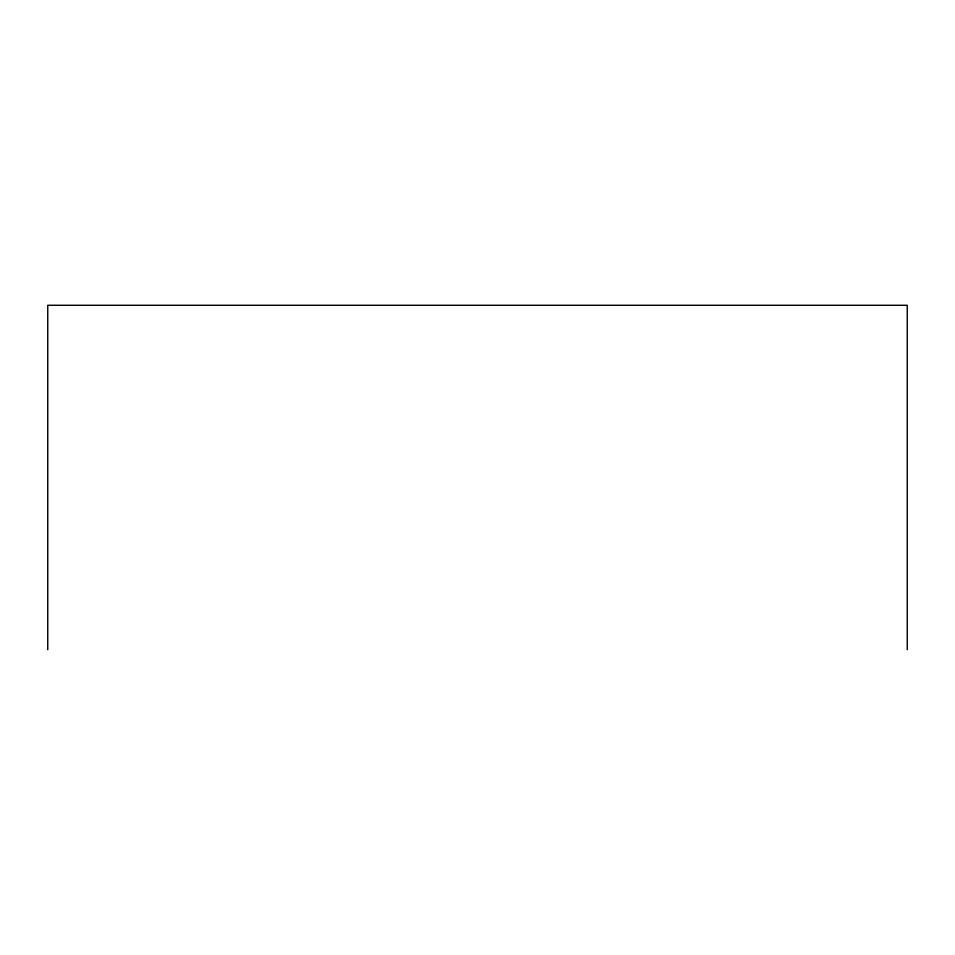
<?xml version="1.0" encoding="UTF-8"?>
<svg xmlns="http://www.w3.org/2000/svg" width="955" height="955" viewBox="0 0 955 955"><rect width="100%" height="100%" fill="white"/><g stroke="black" fill="none" stroke-linecap="round" stroke-linejoin="round"><path stroke-width="1.43" d="M907.25 649.722L907.25 305.278L47.75 305.278L47.75 649.722"/></g></svg>
